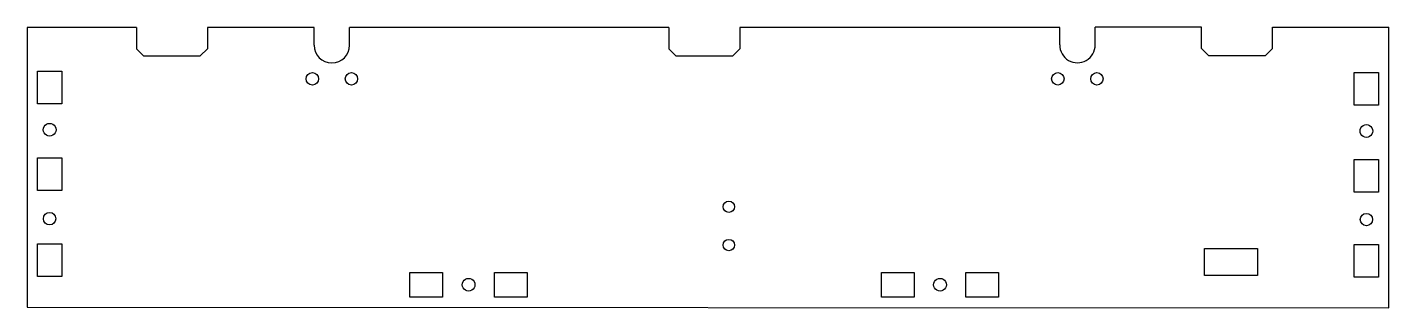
# Model space of a CAD drawing. Header units: millimetres. Extents: x -5 to 379, y 6 to 85.
import ezdxf

# ---------------------------------------------------------------- set-up
doc = ezdxf.new("R2010")
doc.units = ezdxf.units.MM
doc.header["$MEASUREMENT"] = 0

msp = doc.modelspace()

# ---------------------------------------------------------------- linework, layer by layer
for p, q in [((-4.85, 84.85), (-4.85, 6.02)), ((25.89, 84.85), (-4.85, 84.85)), ((25.89, 84.86), (25.89, 78.86)), ((48.96, 84.86), (45.89, 84.86)), ((45.89, 84.86), (45.89, 78.86)), ((75.96, 84.86), (48.96, 84.86)), ((75.96, 79.86), (75.96, 84.86)), ((175.85, 84.87), (85.96, 84.86)), ((85.96, 79.86), (85.96, 84.86)), ((175.85, 84.87), (175.85, 78.87)), ((285.96, 84.88), (195.85, 84.87)), ((195.85, 84.87), (195.85, 78.87)), ((285.96, 79.91), (285.96, 84.88)), ((325.89, 84.91), (295.96, 84.91)), ((295.96, 79.91), (295.96, 84.91)), ((325.89, 78.91), (325.89, 84.91)), ((345.89, 78.91), (345.89, 84.91)), ((345.89, 84.91), (378.65, 84.91)), ((378.65, 5.85), (378.65, 84.91)), ((25.89, 78.86), (27.89, 76.86)), ((27.89, 76.86), (43.89, 76.86)), ((45.89, 78.86), (43.89, 76.86)), ((175.85, 78.87), (177.86, 76.87)), ((177.86, 76.87), (193.86, 76.87)), ((195.85, 78.87), (193.86, 76.87)), ((325.89, 78.91), (327.89, 76.91)), ((327.89, 76.91), (343.89, 76.91)), ((345.89, 78.91), (343.89, 76.91)), ((-2, 72.52), (4.9, 72.52)), ((-2, 63.32), (-2, 72.52)), ((4.9, 72.52), (4.9, 63.32)), ((368.9, 62.96), (368.9, 72.16)), ((368.9, 72.16), (375.8, 72.16)), ((375.8, 72.16), (375.8, 62.96)), ((4.9, 63.32), (-2, 63.32)), ((375.8, 62.96), (368.9, 62.96)), ((0.18, 57.29), (0.55, 57.58)), ((0.55, 57.58), (0.99, 57.76)), ((0.99, 57.76), (1.45, 57.82)), ((1.45, 57.82), (1.92, 57.76)), ((1.92, 57.76), (2.35, 57.58)), ((2.35, 57.58), (2.73, 57.29)), ((-0.35, 56.02), (-0.29, 56.48)), ((-0.29, 55.55), (-0.35, 56.02)), ((-0.29, 56.48), (-0.11, 56.92)), ((-0.11, 55.12), (-0.29, 55.55)), ((-0.11, 56.92), (0.18, 57.29)), ((0.18, 54.74), (-0.11, 55.12)), ((0.55, 54.46), (0.18, 54.74)), ((0.99, 54.28), (0.55, 54.46)), ((1.45, 54.22), (0.99, 54.28)), ((1.92, 54.28), (1.45, 54.22)), ((2.35, 54.46), (1.92, 54.28)), ((2.73, 54.74), (2.35, 54.46)), ((2.73, 57.29), (3.01, 56.92)), ((3.01, 55.12), (2.73, 54.74)), ((3.01, 56.92), (3.19, 56.48)), ((3.19, 55.55), (3.01, 55.12)), ((3.19, 56.48), (3.26, 56.02)), ((3.26, 56.02), (3.19, 55.55)), ((370.55, 55.66), (370.61, 56.13)), ((370.61, 55.2), (370.55, 55.66)), ((370.61, 56.13), (370.79, 56.57)), ((370.79, 54.76), (370.61, 55.2)), ((370.79, 56.57), (371.08, 56.94)), ((371.08, 54.39), (370.79, 54.76)), ((371.08, 56.94), (371.45, 57.23)), ((371.45, 54.1), (371.08, 54.39)), ((371.45, 57.23), (371.89, 57.41)), ((371.89, 53.92), (371.45, 54.1)), ((371.89, 57.41), (372.35, 57.47)), ((372.35, 53.86), (371.89, 53.92)), ((372.35, 57.47), (372.82, 57.41)), ((372.82, 53.92), (372.35, 53.86)), ((372.82, 57.41), (373.25, 57.23)), ((373.25, 54.1), (372.82, 53.92)), ((373.25, 57.23), (373.63, 56.94)), ((373.63, 54.39), (373.25, 54.1)), ((373.63, 56.94), (373.91, 56.57)), ((373.91, 54.76), (373.63, 54.39)), ((373.91, 56.57), (374.09, 56.13)), ((374.09, 55.2), (373.91, 54.76)), ((374.09, 56.13), (374.15, 55.66)), ((374.15, 55.66), (374.09, 55.2)), ((-2, 48.13), (4.9, 48.13)), ((-2, 38.93), (-2, 48.13)), ((4.9, 48.13), (4.9, 38.93)), ((368.9, 47.6), (375.8, 47.6)), ((368.9, 38.4), (368.9, 47.6)), ((375.8, 47.6), (375.8, 38.4)), ((4.9, 38.93), (-2, 38.93)), ((375.8, 38.4), (368.9, 38.4)), ((-2, 23.85), (4.9, 23.85)), ((-2, 14.65), (-2, 23.85)), ((4.9, 23.85), (4.9, 14.65)), ((368.89, 23.71), (375.79, 23.71)), ((368.89, 14.51), (368.89, 23.71)), ((375.79, 23.71), (375.79, 14.51)), ((102.96, 15.78), (112.16, 15.78)), ((102.96, 8.88), (102.96, 15.78)), ((112.16, 15.78), (112.16, 8.88)), ((126.76, 15.78), (135.96, 15.79)), ((126.76, 8.88), (126.76, 15.78)), ((135.96, 15.79), (135.96, 8.89)), ((235.76, 15.79), (244.96, 15.79)), ((235.76, 8.89), (235.76, 15.79)), ((244.96, 15.79), (244.96, 8.89)), ((259.56, 15.79), (268.76, 15.79)), ((259.56, 8.89), (259.56, 15.79)), ((268.76, 15.79), (268.76, 8.89)), ((4.9, 14.65), (-2, 14.65)), ((117.66, 12.33), (117.72, 12.8)), ((117.72, 11.87), (117.66, 12.33)), ((117.72, 12.8), (117.9, 13.23)), ((117.9, 11.43), (117.72, 11.87)), ((117.9, 13.23), (118.19, 13.61)), ((118.19, 13.61), (118.56, 13.89)), ((118.56, 13.89), (118.99, 14.07)), ((118.99, 14.07), (119.46, 14.14)), ((119.46, 14.14), (119.93, 14.07)), ((119.93, 14.07), (120.36, 13.89)), ((120.36, 13.89), (120.73, 13.61)), ((120.73, 13.61), (121.02, 13.24)), ((121.02, 13.24), (121.2, 12.8)), ((121.2, 11.87), (121.02, 11.43)), ((121.2, 12.8), (121.26, 12.33)), ((121.26, 12.33), (121.2, 11.87)), ((250.46, 12.34), (250.52, 12.81)), ((250.52, 11.88), (250.46, 12.34)), ((250.52, 12.81), (250.7, 13.24)), ((250.7, 11.44), (250.52, 11.88)), ((250.7, 13.24), (250.99, 13.62)), ((250.99, 13.62), (251.36, 13.9)), ((251.36, 13.9), (251.79, 14.08)), ((251.79, 14.08), (252.26, 14.14)), ((252.26, 14.14), (252.73, 14.08)), ((252.73, 14.08), (253.16, 13.9)), ((253.16, 13.9), (253.53, 13.62)), ((253.53, 13.62), (253.82, 13.24)), ((253.82, 13.24), (254, 12.81)), ((254, 11.88), (253.82, 11.44)), ((254, 12.81), (254.06, 12.34)), ((254.06, 12.34), (254, 11.88)), ((375.79, 14.51), (368.89, 14.51)), ((112.16, 8.88), (102.96, 8.88)), ((118.19, 11.06), (117.9, 11.43)), ((118.56, 10.77), (118.19, 11.06)), ((118.99, 10.59), (118.56, 10.77)), ((119.46, 10.53), (118.99, 10.59)), ((119.93, 10.59), (119.46, 10.53)), ((120.36, 10.77), (119.93, 10.59)), ((120.73, 11.06), (120.36, 10.77)), ((121.02, 11.43), (120.73, 11.06)), ((135.96, 8.89), (126.76, 8.88)), ((244.96, 8.89), (235.76, 8.89)), ((250.99, 11.07), (250.7, 11.44)), ((251.36, 10.78), (250.99, 11.07)), ((251.79, 10.6), (251.36, 10.78)), ((252.26, 10.54), (251.79, 10.6)), ((252.73, 10.6), (252.26, 10.54)), ((253.16, 10.78), (252.73, 10.6)), ((253.53, 11.07), (253.16, 10.78)), ((253.82, 11.44), (253.53, 11.07)), ((268.76, 8.89), (259.56, 8.89)), ((-4.85, 6.02), (378.65, 5.85))]:
    msp.add_line(p, q)
msp.add_lwpolyline([(326.76, 14.95), (326.76, 22.57), (341.66, 22.57), (341.66, 14.95)], close=True)
for centre, radius in [((75.46, 70.36), 1.75), ((86.46, 70.36), 1.75), ((285.45, 70.38), 1.75), ((296.45, 70.38), 1.75), ((192.78, 34.34), 1.6), ((1.45, 30.96), 1.75), ((372.35, 30.71), 1.75), ((192.78, 23.54), 1.6)]:
    msp.add_circle(centre, radius)
for centre, start, end in [((80.96, 79.86), 180, 0), ((290.96, 79.91), 179.9923, 0.0077)]:
    msp.add_arc(centre, 5, start, end)

doc.saveas('drawing.dxf')
